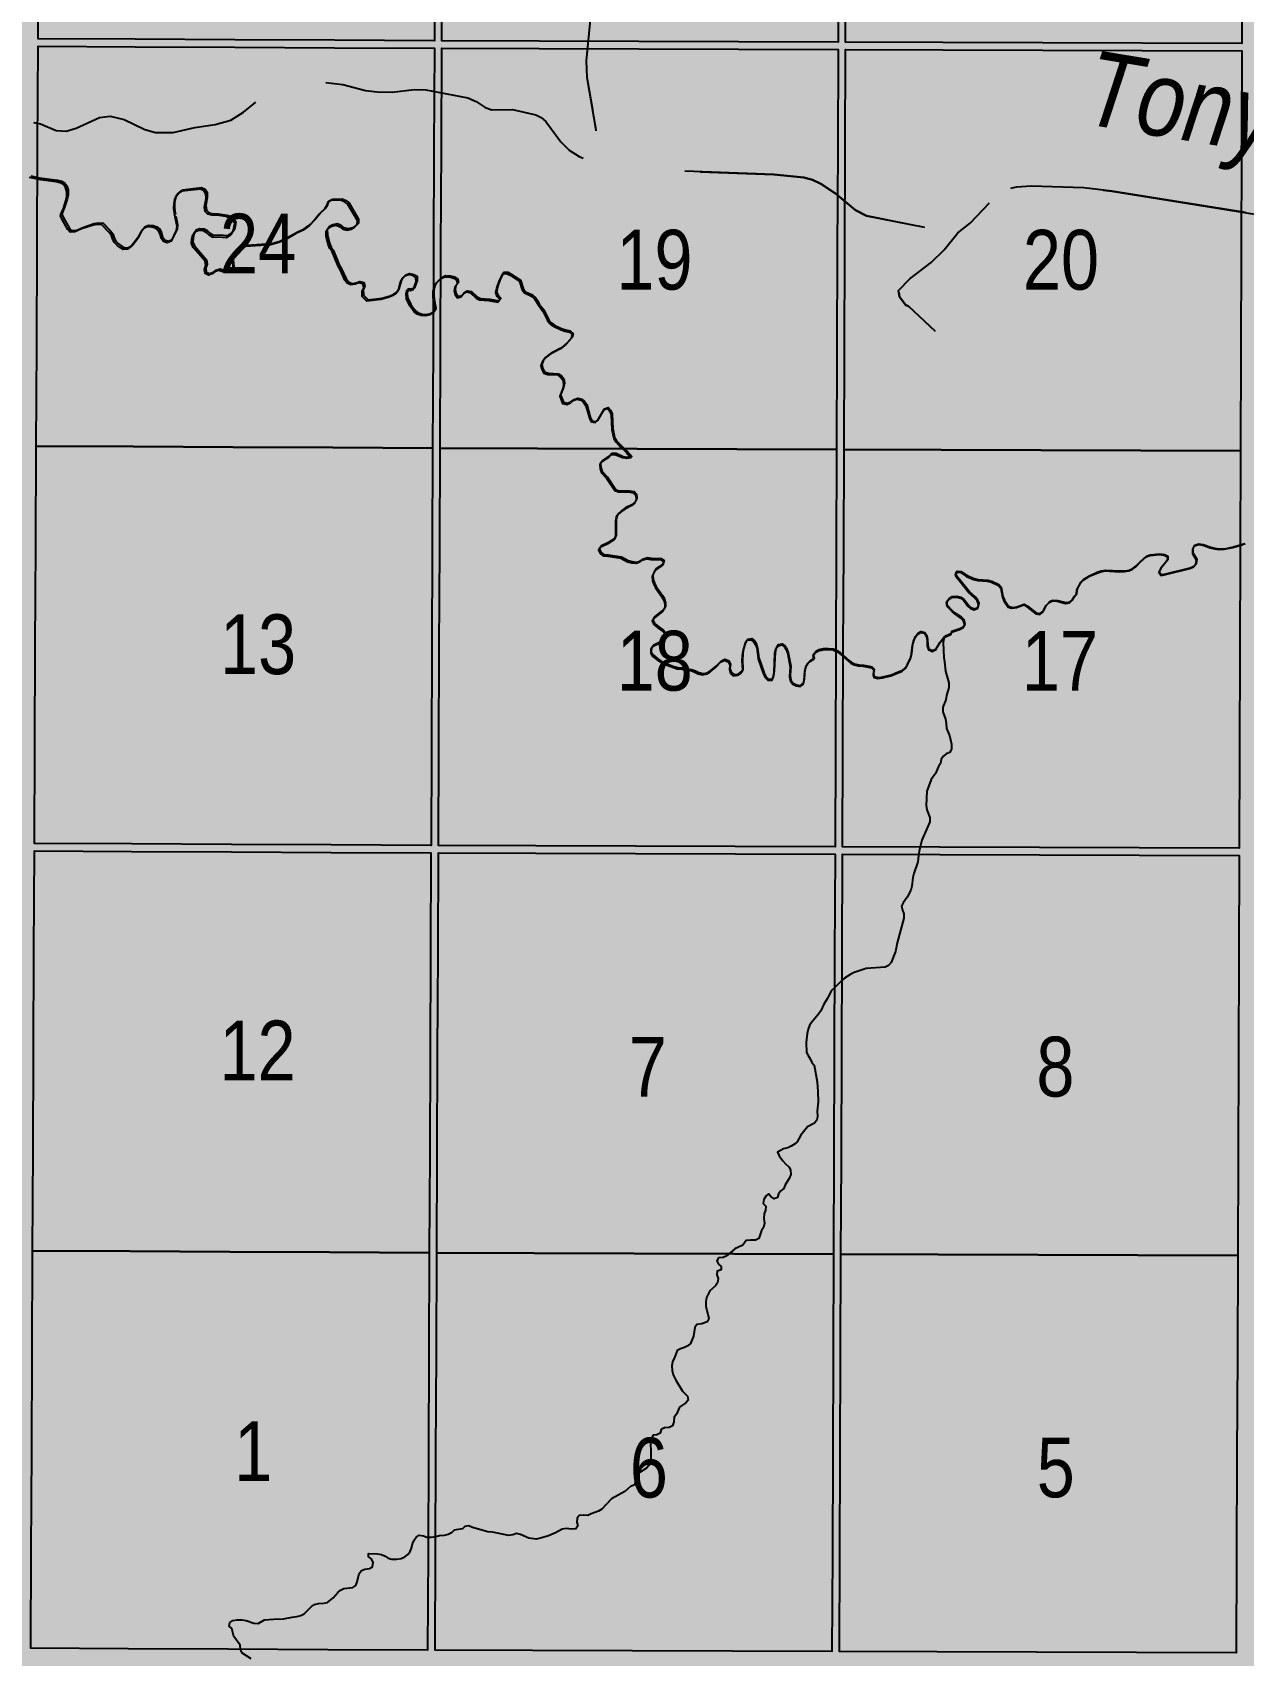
# Model space of a CAD drawing. Extents: x 403018 to 417191, y 6033193 to 6042673.
# Drawn here: x 414034.3 to 414196.4, y 6036619.9 to 6036837.3 of the extents above; entities that cross this region are included whole.
import ezdxf

# ---------------------------------------------------------------- set-up
doc = ezdxf.new("R2010")
doc.units = 0
doc.header["$LTSCALE"] = 5
doc.linetypes.add('DASHED2', pattern=[9.525, 6.35, -3.175])
for name, color, linetype in [('L-TITLEDB-T', 4, 'Continuous'), ('Quarters', 8, 'Continuous'), ('RoadSeg', 57, 'DASHED2'), ('T-WATER', 160, 'Continuous')]:
    doc.layers.add(name, color=color, linetype=linetype)
doc.layers.add('ROUTE-MAP-BACKGROUND-H', color=7, linetype='Continuous', true_color=0xf0ebff)
doc.styles.add('120', font='ARIALN.TTF', dxfattribs={"height": 13})
doc.styles.add('80L', font='ARIALN.TTF', dxfattribs={"height": 10})

msp = doc.modelspace()

# ---------------------------------------------------------------- hatches: boundary and pattern name
at = {"layer": 'ROUTE-MAP-BACKGROUND-H'}
h = msp.add_hatch(color=256, dxfattribs=at)
h.dxf.hatch_style = 1
h.paths.add_polyline_path([(412923.423, 6037807.465), (416092.9, 6037807.465), (416092.9, 6035965.758), (412923.423, 6035965.758)])

# ---------------------------------------------------------------- linework, layer by layer
at = {"layer": 'Quarters'}
for points in [[(414088.11, 6036849.239), (414088.055, 6036836.187), (414074.71, 6036836.255), (414061.365, 6036836.324), (414048.02, 6036836.392), (414035.01, 6036836.459), (414035.069, 6036849.511), (414035.13, 6036862.898), (414035.165, 6036870.731), (414035.19, 6036876.285), (414035.251, 6036889.672), (414048.256, 6036889.605), (414061.597, 6036889.537), (414074.937, 6036889.468), (414088.277, 6036889.4), (414088.221, 6036876.013), (414088.165, 6036862.626), (414088.11, 6036849.239)], [(414102.068, 6036836.142), (414089.059, 6036836.184), (414089.114, 6036849.235), (414089.17, 6036862.622), (414089.226, 6036876.009), (414089.282, 6036889.396), (414102.286, 6036889.354), (414115.625, 6036889.311), (414128.964, 6036889.268), (414142.303, 6036889.225), (414142.252, 6036875.838), (414142.201, 6036862.451), (414142.15, 6036849.065), (414142.1, 6036836.013), (414128.756, 6036836.056), (414115.412, 6036836.099), (414102.068, 6036836.142)], [(414156.113, 6036835.968), (414143.104, 6036836.01), (414143.154, 6036849.061), (414143.205, 6036862.448), (414143.256, 6036875.835), (414143.307, 6036889.222), (414156.312, 6036889.18), (414169.651, 6036889.137), (414182.99, 6036889.094), (414196.329, 6036889.051), (414196.283, 6036875.664), (414196.236, 6036862.277), (414196.19, 6036848.89), (414196.145, 6036835.839), (414182.801, 6036835.882), (414169.457, 6036835.925), (414156.113, 6036835.968)], [(414087.883, 6036795.022), (414087.827, 6036781.635), (414074.478, 6036781.703), (414061.128, 6036781.772), (414047.778, 6036781.84), (414034.763, 6036781.907), (414034.823, 6036795.294), (414034.884, 6036808.681), (414034.945, 6036822.068), (414035.005, 6036835.455), (414048.015, 6036835.388), (414061.361, 6036835.32), (414074.706, 6036835.251), (414088.051, 6036835.183), (414087.995, 6036821.796), (414087.939, 6036808.409), (414087.883, 6036795.022)], [(414101.846, 6036781.59), (414088.832, 6036781.632), (414088.888, 6036795.019), (414088.943, 6036808.405), (414088.999, 6036821.792), (414089.055, 6036835.179), (414102.064, 6036835.137), (414115.408, 6036835.095), (414128.752, 6036835.052), (414142.096, 6036835.009), (414142.045, 6036821.622), (414141.994, 6036808.235), (414141.943, 6036794.848), (414141.892, 6036781.461), (414128.543, 6036781.504), (414115.194, 6036781.547), (414101.846, 6036781.59)], [(414155.91, 6036781.416), (414142.896, 6036781.458), (414142.947, 6036794.845), (414142.998, 6036808.232), (414143.049, 6036821.619), (414143.1, 6036835.005), (414156.109, 6036834.963), (414169.453, 6036834.92), (414182.797, 6036834.878), (414196.141, 6036834.835), (414196.095, 6036821.448), (414196.049, 6036808.061), (414196.002, 6036794.675), (414195.956, 6036781.288), (414182.607, 6036781.331), (414169.259, 6036781.374), (414155.91, 6036781.416)], [(414087.66, 6036741.474), (414087.605, 6036728.422), (414074.251, 6036728.491), (414060.896, 6036728.559), (414047.541, 6036728.627), (414034.522, 6036728.694), (414034.581, 6036741.746), (414034.641, 6036755.133), (414034.702, 6036768.52), (414034.763, 6036781.907), (414047.778, 6036781.84), (414061.128, 6036781.772), (414074.478, 6036781.703), (414087.827, 6036781.635), (414087.772, 6036768.248), (414087.716, 6036754.861), (414087.66, 6036741.474)], [(414101.628, 6036728.377), (414088.61, 6036728.419), (414088.664, 6036741.471), (414088.72, 6036754.858), (414088.776, 6036768.245), (414088.832, 6036781.632), (414101.846, 6036781.59), (414115.194, 6036781.547), (414128.543, 6036781.504), (414141.892, 6036781.461), (414141.841, 6036768.075), (414141.789, 6036754.688), (414141.738, 6036741.301), (414141.688, 6036728.249), (414128.335, 6036728.292), (414114.982, 6036728.335), (414101.628, 6036728.377)], [(414155.711, 6036728.204), (414142.693, 6036728.246), (414142.743, 6036741.298), (414142.794, 6036754.685), (414142.845, 6036768.072), (414142.896, 6036781.458), (414155.91, 6036781.416), (414169.259, 6036781.374), (414182.607, 6036781.331), (414195.956, 6036781.288), (414195.91, 6036767.901), (414195.863, 6036754.515), (414195.817, 6036741.128), (414195.772, 6036728.076), (414182.418, 6036728.119), (414169.065, 6036728.162), (414155.711, 6036728.204)], [(414087.434, 6036687.257), (414087.378, 6036673.87), (414074.018, 6036673.939), (414060.659, 6036674.007), (414047.299, 6036674.075), (414034.274, 6036674.141), (414034.335, 6036687.529), (414034.396, 6036700.915), (414034.456, 6036714.303), (414034.517, 6036727.689), (414047.537, 6036727.623), (414060.892, 6036727.555), (414074.246, 6036727.486), (414087.601, 6036727.418), (414087.545, 6036714.031), (414087.489, 6036700.644), (414087.434, 6036687.257)], [(414101.405, 6036673.826), (414088.382, 6036673.867), (414088.438, 6036687.254), (414088.494, 6036700.641), (414088.55, 6036714.028), (414088.605, 6036727.415), (414101.624, 6036727.373), (414114.978, 6036727.33), (414128.331, 6036727.288), (414141.685, 6036727.245), (414141.634, 6036713.858), (414141.582, 6036700.471), (414141.531, 6036687.085), (414141.48, 6036673.698), (414128.122, 6036673.74), (414114.764, 6036673.783), (414101.405, 6036673.826)], [(414155.508, 6036673.653), (414142.485, 6036673.695), (414142.533, 6036686.251), (414142.536, 6036687.082), (414142.587, 6036700.468), (414142.638, 6036713.855), (414142.689, 6036727.242), (414155.708, 6036727.2), (414169.061, 6036727.157), (414182.415, 6036727.115), (414195.768, 6036727.072), (414195.722, 6036713.685), (414195.676, 6036700.299), (414195.629, 6036686.912), (414195.583, 6036673.525), (414182.225, 6036673.568), (414168.866, 6036673.611), (414155.508, 6036673.653)], [(414087.209, 6036633.707), (414087.154, 6036620.652), (414073.79, 6036620.72), (414060.426, 6036620.789), (414047.062, 6036620.857), (414034.032, 6036620.923), (414034.092, 6036633.978), (414034.153, 6036647.367), (414034.214, 6036660.755), (414034.274, 6036674.141), (414047.299, 6036674.075), (414060.659, 6036674.007), (414074.018, 6036673.939), (414087.378, 6036673.87), (414087.322, 6036660.484), (414087.266, 6036647.097), (414087.209, 6036633.707)], [(414101.187, 6036620.607), (414088.159, 6036620.649), (414088.214, 6036633.704), (414088.27, 6036647.093), (414088.326, 6036660.48), (414088.382, 6036673.867), (414101.405, 6036673.826), (414114.764, 6036673.783), (414128.122, 6036673.74), (414141.48, 6036673.698), (414141.429, 6036660.311), (414141.378, 6036646.924), (414141.326, 6036633.535), (414141.276, 6036620.48), (414127.913, 6036620.522), (414114.55, 6036620.565), (414101.187, 6036620.607)], [(414155.308, 6036620.435), (414142.28, 6036620.477), (414142.331, 6036633.531), (414142.382, 6036646.921), (414142.433, 6036660.308), (414142.485, 6036673.695), (414155.508, 6036673.653), (414168.866, 6036673.611), (414182.225, 6036673.568), (414195.583, 6036673.525), (414195.537, 6036660.139), (414195.49, 6036646.752), (414195.443, 6036633.362), (414195.397, 6036620.307), (414182.034, 6036620.35), (414168.671, 6036620.392), (414155.308, 6036620.435)]]:
    msp.add_lwpolyline(points, close=True, dxfattribs=at)
at = {"layer": 'RoadSeg', "flags": 128}
for points in [[(413907.19, 6036844.87), (413909.621, 6036842.705), (413912.052, 6036840.008), (413913.35, 6036840.541), (413914.05, 6036840.641), (413916.581, 6036839.908), (413919.178, 6036840.041), (413920.01, 6036839.908), (413920.743, 6036839.575), (413922.574, 6036837.71), (413924.139, 6036836.678), (413933.23, 6036833.181), (413935.162, 6036831.949), (413936.893, 6036831.183), (413939.158, 6036830.617), (413943.187, 6036830.584), (413949.514, 6036830.184), (413952.778, 6036829.785), (413955.741, 6036828.386), (413958.006, 6036827.82), (413961.202, 6036825.622), (413964.732, 6036824.757), (413966.231, 6036824.69), (413967.296, 6036825.123), (413969.328, 6036826.355), (413970.493, 6036826.588), (413975.921, 6036826.288), (413978.618, 6036826.421), (413980.417, 6036827.187), (413983.68, 6036829.185), (413985.911, 6036831.916), (413988.475, 6036835.612), (413989.84, 6036836.744), (413990.906, 6036837.277), (413994.336, 6036838.376), (413996.068, 6036838.543), (413997.4, 6036838.376), (413999.064, 6036837.91), (414006.49, 6036835.146), (414010.786, 6036834.414), (414012.251, 6036833.947), (414013.55, 6036832.648), (414014.649, 6036830.384), (414015.914, 6036828.519), (414016.947, 6036827.654), (414020.11, 6036825.822), (414021.709, 6036825.089), (414022.474, 6036824.923), (414023.906, 6036824.856), (414032.997, 6036825.489), (414035.328, 6036825.056), (414037.426, 6036824.157), (414038.791, 6036824.09), (414040.09, 6036824.49), (414043.254, 6036825.922), (414044.652, 6036826.089), (414046.517, 6036825.655), (414049.281, 6036824.323), (414050.746, 6036823.891), (414053.11, 6036823.924), (414056.007, 6036824.59), (414058.705, 6036824.989), (414060.803, 6036825.556), (414062.501, 6036826.621), (414064.965, 6036828.619), (414067.696, 6036830.084), (414069.66, 6036830.584), (414072.691, 6036830.684), (414075.821, 6036830.351), (414078.851, 6036829.518), (414080.383, 6036829.352), (414082.414, 6036829.319), (414085.411, 6036829.651), (414086.91, 6036829.618), (414092.538, 6036828.552), (414093.67, 6036828.053), (414094.869, 6036827.254), (414095.734, 6036826.954), (414098.498, 6036826.987), (414101.629, 6036826.288), (414102.361, 6036825.922), (414102.961, 6036825.389), (414104.992, 6036822.658), (414106.091, 6036821.526), (414107.423, 6036820.694), (414110.353, 6036819.562), (414111.385, 6036819.295), (414113.583, 6036819.062), (414133.497, 6036818.263), (414137.526, 6036817.897), (414138.691, 6036817.564), (414139.79, 6036817.031), (414141.755, 6036815.732), (414144.419, 6036813.501), (414145.917, 6036812.735), (414156.707, 6036810.604), (414158.105, 6036810.471), (414156.307, 6036808.206), (414154.542, 6036806.508), (414151.712, 6036804.31), (414150.18, 6036802.745), (414150.313, 6036801.913), (414151.179, 6036800.78), (414151.512, 6036800.647), (414155.075, 6036797.317), (414151.512, 6036800.647), (414151.179, 6036800.78), (414150.313, 6036801.913), (414150.18, 6036802.745), (414151.712, 6036804.31), (414154.542, 6036806.508), (414156.307, 6036808.206), (414158.105, 6036810.471), (414159.77, 6036811.769), (414162.9, 6036815.066), (414164.133, 6036815.932), (414165.032, 6036816.365), (414165.997, 6036816.598), (414167.929, 6036816.731), (414174.989, 6036816.498), (414178.718, 6036816.032), (414200.663, 6036812.536), (414202.461, 6036812.136), (414204.192, 6036811.536), (414206.79, 6036810.271), (414207.656, 6036810.005), (414208.788, 6036809.905), (414209.52, 6036809.838), (414213.949, 6036810.304), (414215.947, 6036810.138), (414238.591, 6036806.441), (414240.589, 6036805.542), (414244.552, 6036802.978), (414248.948, 6036800.98), (414251.745, 6036799.448), (414257.04, 6036796.318), (414259.637, 6036795.186), (414261.302, 6036794.82), (414264.699, 6036794.72), (414270.46, 6036795.119), (414272.524, 6036794.953), (414275.355, 6036794.42), (414282.814, 6036792.489), (414284.779, 6036792.189), (414286.81, 6036792.189), (414291.006, 6036792.755), (414294.003, 6036793.155), (414299.497, 6036793.421), (414301.961, 6036793.355), (414304.892, 6036792.922), (414308.788, 6036791.989), (414318.711, 6036789.125), (414323.906, 6036781.566), (414324.339, 6036780.534), (414325.538, 6036770.544), (414324.339, 6036780.534), (414323.906, 6036781.566), (414318.711, 6036789.125), (414308.788, 6036791.989), (414304.892, 6036792.922), (414301.961, 6036793.355), (414299.497, 6036793.421), (414294.003, 6036793.155), (414291.006, 6036792.755), (414289.94, 6036794.853), (414289.44, 6036796.218), (414289.107, 6036798.949), (414288.775, 6036799.848), (414285.744, 6036802.246), (414284.712, 6036803.444), (414284.479, 6036804.111), (414284.479, 6036804.843), (414285.411, 6036808.806), (414287.443, 6036816.465), (414287.542, 6036817.73), (414286.643, 6036821.06), (414286.344, 6036822.825), (414284.279, 6036843.837), (414283.813, 6036846.768), (414283.546, 6036847.3), (414283.014, 6036847.667), (414281.782, 6036847.9), (414274.922, 6036848.066), (414268.195, 6036847.933), (414265.831, 6036848.033), (414264.998, 6036848.2), (414264.332, 6036848.566), (414262.8, 6036848.832), (414260.136, 6036848.599), (414254.942, 6036848.499), (414234.262, 6036848.832), (414213.35, 6036848.899), (414234.262, 6036848.832), (414254.942, 6036848.499), (414260.136, 6036848.599), (414262.8, 6036848.832), (414264.332, 6036848.566), (414264.998, 6036848.2), (414265.831, 6036848.033), (414268.195, 6036847.933), (414274.922, 6036848.066), (414281.782, 6036847.9), (414283.014, 6036847.667), (414283.546, 6036847.3), (414283.813, 6036846.768), (414284.279, 6036843.837), (414286.344, 6036822.825), (414286.643, 6036821.06), (414287.542, 6036817.73), (414287.443, 6036816.465), (414285.411, 6036808.806), (414284.479, 6036804.843), (414284.479, 6036804.111), (414284.712, 6036803.444), (414285.744, 6036802.246), (414288.775, 6036799.848), (414289.107, 6036798.949), (414289.44, 6036796.218), (414289.94, 6036794.853), (414291.006, 6036792.755), (414286.81, 6036792.189), (414284.779, 6036792.189), (414282.814, 6036792.489), (414275.355, 6036794.42), (414272.524, 6036794.953), (414270.46, 6036795.119), (414264.699, 6036794.72), (414261.302, 6036794.82), (414259.637, 6036795.186), (414257.04, 6036796.318), (414251.745, 6036799.448), (414248.948, 6036800.98), (414244.552, 6036802.978), (414240.589, 6036805.542), (414238.591, 6036806.441), (414215.947, 6036810.138), (414213.949, 6036810.304), (414209.52, 6036809.838), (414208.788, 6036809.905), (414208.688, 6036809.039), (414208.788, 6036809.905), (414207.656, 6036810.005), (414206.79, 6036810.271), (414204.192, 6036811.536), (414202.461, 6036812.136), (414200.663, 6036812.536), (414178.718, 6036816.032), (414174.989, 6036816.498), (414167.929, 6036816.731), (414165.997, 6036816.598), (414165.032, 6036816.365), (414164.133, 6036815.932), (414162.9, 6036815.066), (414159.77, 6036811.769), (414158.105, 6036810.471), (414156.707, 6036810.604), (414145.917, 6036812.735), (414144.419, 6036813.501), (414141.755, 6036815.732), (414139.79, 6036817.031), (414138.691, 6036817.564), (414137.526, 6036817.897), (414133.497, 6036818.263), (414113.583, 6036819.062), (414111.385, 6036819.295), (414110.353, 6036819.562), (414109.72, 6036824.223), (414108.488, 6036831.283), (414108.422, 6036833.514), (414109.154, 6036840.807), (414110.02, 6036843.937), (414110.353, 6036846.568), (414110.286, 6036848.366), (414109.92, 6036849.531), (414108.721, 6036850.93), (414107.156, 6036851.929), (414105.225, 6036852.496), (414100.33, 6036853.228), (414098.598, 6036853.894), (414097.732, 6036854.76), (414094.369, 6036860.088), (414089.507, 6036867.114), (414089.274, 6036867.78), (414089.208, 6036868.513), (414089.507, 6036869.345), (414095.868, 6036882.832), (414097.133, 6036882.132), (414098.299, 6036880.833), (414103.993, 6036873.574), (414098.299, 6036880.833), (414097.133, 6036882.132), (414095.868, 6036882.832), (414098.598, 6036888.559), (414099.264, 6036889.558), (414099.864, 6036890.091), (414103.094, 6036892.156), (414103.693, 6036893.221), (414104.359, 6036896.984), (414105.325, 6036904.743), (414107.29, 6036917.73), (414108.721, 6036928.719), (414108.788, 6036929.285), (414109.354, 6036933.714), (414110.453, 6036949.398), (414110.653, 6036957.224), (414110.486, 6036958.855), (414110.12, 6036959.954), (414108.821, 6036962.085), (414108.555, 6036962.851), (414108.255, 6036965.549), (414108.555, 6036970.777), (414109.054, 6036992.122), (414108.888, 6037004.077), (414108.888, 6037040.274), (414109.088, 6037066.015), (414109.221, 6037067.28), (414109.854, 6037069.878), (414109.787, 6037071.143), (414110.187, 6037071.31), (414110.719, 6037072.409), (414112.917, 6037074.739), (414116.514, 6037076.671), (414117.246, 6037076.671), (414117.612, 6037076.405)], [(414073.508, 6036830.597), (414075.821, 6036830.351), (414078.851, 6036829.518), (414080.383, 6036829.352), (414082.414, 6036829.319), (414085.411, 6036829.651), (414086.91, 6036829.618), (414092.538, 6036828.552), (414093.67, 6036828.053), (414094.869, 6036827.254), (414095.734, 6036826.954), (414098.498, 6036826.987), (414101.629, 6036826.288), (414102.361, 6036825.922), (414102.961, 6036825.389), (414104.992, 6036822.658), (414106.091, 6036821.526), (414107.423, 6036820.694), (414110.353, 6036819.562), (414109.72, 6036824.223), (414108.488, 6036831.283), (414108.422, 6036833.514), (414109.154, 6036840.807), (414110.02, 6036843.937), (414110.353, 6036846.568), (414110.286, 6036848.366), (414109.92, 6036849.531), (414108.721, 6036850.93), (414107.156, 6036851.929), (414105.225, 6036852.496), (414100.33, 6036853.228), (414098.598, 6036853.894), (414097.732, 6036854.76), (414094.369, 6036860.088), (414089.507, 6036867.114), (414089.274, 6036867.78), (414089.208, 6036868.513), (414089.507, 6036869.345), (414095.868, 6036882.832), (414098.598, 6036888.559), (414099.264, 6036889.558), (414099.864, 6036890.091), (414103.094, 6036892.156), (414103.693, 6036893.221), (414104.359, 6036896.984), (414105.325, 6036904.743), (414107.29, 6036917.73), (414108.721, 6036928.719), (414108.788, 6036929.285), (414109.354, 6036933.714), (414110.453, 6036949.398), (414110.653, 6036957.224), (414110.486, 6036958.855), (414110.12, 6036959.954), (414108.821, 6036962.085), (414108.555, 6036962.851), (414108.255, 6036965.549), (414108.555, 6036970.777), (414109.054, 6036992.122), (414108.888, 6037004.077), (414108.888, 6037008.284)]]:
    msp.add_lwpolyline(points, dxfattribs=at)
at = {"layer": 'T-WATER', "linetype": 'Continuous', "flags": 128}
for points in [[(414055.778, 6036808.525), (414055.565, 6036809.018), (414055.603, 6036809.648), (414055.728, 6036810.2), (414055.998, 6036810.617), (414056.473, 6036810.82), (414057.088, 6036810.778), (414057.546, 6036810.519), (414057.891, 6036810.166), (414058.33, 6036809.899), (414059.134, 6036809.936), (414060.223, 6036809.862), (414060.843, 6036810.252), (414061.095, 6036810.634), (414061.146, 6036810.712), (414061.338, 6036811.737), (414061.1, 6036812.057), (414061.041, 6036812.135), (414060.678, 6036812.453), (414060.153, 6036812.639), (414058.94, 6036812.814), (414058.29, 6036812.83), (414057.748, 6036812.96), (414057.388, 6036813.306), (414057.289, 6036813.913), (414057.489, 6036815.054), (414057.457, 6036815.701), (414057.198, 6036816.135), (414056.717, 6036816.328), (414054.244, 6036816.05), (414053.817, 6036815.771), (414053.492, 6036815.404), (414053.283, 6036814.949), (414053.16, 6036814.387), (414053.136, 6036813.742), (414053.204, 6036813.115), (414053.566, 6036811.345), (414053.499, 6036810.76), (414052.807, 6036809.355), (414052.304, 6036809.151), (414051.787, 6036809.307), (414051.511, 6036809.713), (414051.352, 6036810.275), (414051.142, 6036810.769), (414050.753, 6036811.075), (414050.244, 6036811.249), (414049.624, 6036811.268), (414049.157, 6036811.058), (414048.831, 6036810.669), (414048.339, 6036809.736), (414047.421, 6036808.584), (414047.166, 6036808.407), (414047, 6036808.291), (414046.414, 6036808.258), (414046.141, 6036808.411), (414045.974, 6036808.505), (414045.597, 6036808.803), (414045.25, 6036809.156), (414045.015, 6036809.596), (414044.829, 6036810.101), (414044.536, 6036810.507), (414043.562, 6036811.562), (414042.929, 6036811.602), (414042.362, 6036811.485), (414040.82, 6036810.985), (414039.923, 6036810.582), (414039.318, 6036810.55), (414039.007, 6036810.903), (414038.221, 6036812.255), (414038.009, 6036812.746), (414038.175, 6036813.26), (414038.395, 6036813.708), (414038.714, 6036814.764), (414038.845, 6036815.334), (414038.843, 6036816), (414038.692, 6036816.525), (414038.42, 6036816.924), (414037.974, 6036817.168), (414037.424, 6036817.312), (414034.99, 6036817.619), (414034.747, 6036817.679), (414033.852, 6036817.901)], [(414087.768, 6036799.675), (414087.463, 6036799.471), (414086.882, 6036799.362), (414086.269, 6036799.403), (414085.767, 6036799.582), (414085.366, 6036799.894), (414084.779, 6036800.697), (414084.34, 6036801.614), (414084.284, 6036802.277), (414084.412, 6036802.811), (414084.845, 6036802.726), (414085.252, 6036802.936), (414085.613, 6036803.914), (414085.596, 6036804.476), (414085.174, 6036804.733), (414084.59, 6036804.834), (414084.089, 6036804.65), (414083.748, 6036804.325), (414083.499, 6036803.877), (414083.214, 6036802.783), (414082.934, 6036802.372), (414082.509, 6036802.078), (414082.014, 6036801.832), (414080.907, 6036801.541), (414079.038, 6036801.302), (414078.409, 6036801.925), (414078.403, 6036802.64), (414078.621, 6036803.124), (414078.479, 6036803.631), (414077.957, 6036803.765), (414077.434, 6036803.575), (414076.867, 6036803.502), (414076.399, 6036803.731), (414076.093, 6036804.12), (414075.438, 6036805.57), (414075.169, 6036805.994), (414074.376, 6036807.984), (414074.138, 6036808.295), (414074.072, 6036808.381), (414073.846, 6036808.888), (414073.594, 6036810.026), (414073.57, 6036810.691), (414073.857, 6036811.112), (414074.327, 6036811.371), (414074.922, 6036811.478), (414075.433, 6036811.286), (414075.814, 6036810.976), (414076.366, 6036810.813), (414076.923, 6036810.945), (414077.366, 6036811.226), (414077.739, 6036811.576), (414077.754, 6036812.12), (414076.431, 6036814.346), (414076.043, 6036814.636), (414075.537, 6036814.842), (414074.257, 6036814.802), (414073.797, 6036814.575), (414073.619, 6036814.084), (414073.368, 6036813.634), (414072.638, 6036812.951), (414072.004, 6036812.173), (414071.292, 6036811.42), (414070.486, 6036810.833), (414069.515, 6036810.366), (414068.165, 6036809.595), (414067.234, 6036809.157), (414066.132, 6036808.86), (414062.793, 6036808.632), (414062.221, 6036808.499), (414061.903, 6036808.346), (414061.764, 6036808.278), (414061.365, 6036807.97), (414061.085, 6036807.59), (414061.063, 6036807.561), (414060.968, 6036806.986), (414061.079, 6036806.065), (414061.117, 6036805.752), (414061.078, 6036805.683), (414060.864, 6036805.304), (414060.32, 6036805.17), (414059.722, 6036805.264), (414059.216, 6036805.43), (414058.706, 6036805.287), (414058.314, 6036804.997), (414057.809, 6036804.809), (414057.36, 6036805.02), (414057.293, 6036805.561), (414057.467, 6036806.081), (414057.388, 6036806.658), (414055.912, 6036808.37), (414055.778, 6036808.525)], [(414087.768, 6036799.675), (414087.873, 6036799.745), (414088.14, 6036800.173), (414087.932, 6036801.34), (414087.898, 6036801.99), (414087.893, 6036802.659), (414088.037, 6036803.198), (414088.264, 6036803.647), (414088.594, 6036804.024), (414088.787, 6036804.179), (414088.987, 6036804.34), (414089.425, 6036804.589), (414090.064, 6036804.555), (414090.597, 6036804.391), (414090.997, 6036804.124), (414091.135, 6036803.64), (414090.809, 6036803.255), (414090.707, 6036802.713), (414090.848, 6036802.159), (414091.14, 6036801.778), (414091.576, 6036801.895), (414091.922, 6036802.276), (414092.368, 6036802.551), (414092.912, 6036802.445), (414093.641, 6036801.739), (414094.113, 6036801.498), (414095.365, 6036801.399), (414096.535, 6036801.197), (414096.807, 6036801.573), (414096.471, 6036801.936), (414096.299, 6036802.468), (414096.436, 6036803.05), (414096.781, 6036804.107), (414097.247, 6036805.04), (414097.733, 6036805.03), (414098.221, 6036804.79), (414099.461, 6036803.971), (414099.798, 6036802.84), (414100.113, 6036802.425), (414101.073, 6036802.004), (414101.449, 6036801.646), (414101.744, 6036801.234), (414101.973, 6036800.772), (414102.565, 6036799.985), (414103.146, 6036798.839), (414103.281, 6036798.573), (414103.533, 6036798.306), (414103.636, 6036798.197), (414104.072, 6036797.916), (414105.025, 6036797.475), (414105.54, 6036797.297), (414106.126, 6036797.18), (414106.502, 6036796.848), (414106.368, 6036796.332), (414105.719, 6036795.558), (414104.959, 6036794.912), (414103.566, 6036794.206), (414103.158, 6036793.918), (414102.782, 6036793.554), (414102.504, 6036793.164), (414102.328, 6036792.667), (414102.471, 6036792.091), (414102.725, 6036791.665), (414103.248, 6036791.51), (414104.555, 6036791.442), (414104.956, 6036791.158), (414105.254, 6036790.763), (414105.35, 6036790.16), (414105.236, 6036789.6), (414104.836, 6036788.59), (414105.222, 6036787.634), (414105.775, 6036787.487), (414106.258, 6036787.696), (414106.648, 6036787.994), (414107.139, 6036788.174), (414107.702, 6036788.041), (414108.059, 6036787.698), (414108.341, 6036787.305), (414108.813, 6036785.64), (414109.025, 6036785.137), (414109.568, 6036785.048), (414109.947, 6036785.396), (414110.73, 6036786.744), (414111.187, 6036786.939), (414111.53, 6036786.558), (414111.735, 6036786.089), (414111.832, 6036784.095), (414112.076, 6036782.919), (414112.328, 6036782.458), (414113.025, 6036781.731), (414113.403, 6036781.394)], [(414113.403, 6036781.394), (414113.776, 6036781.061), (414114.363, 6036780.344), (414113.801, 6036780.227), (414113.221, 6036780.316), (414112.268, 6036780.748), (414111.708, 6036780.745), (414111.384, 6036780.378), (414110.512, 6036779.83), (414110.194, 6036779.455), (414110.237, 6036778.86), (414110.408, 6036778.327), (414111.095, 6036777.617), (414112.209, 6036775.955), (414112.706, 6036775.768), (414114.086, 6036775.774), (414114.682, 6036775.669), (414115.028, 6036775.304), (414115.07, 6036774.818), (414115.077, 6036774.735), (414115.069, 6036774.721), (414114.848, 6036774.284), (414114.48, 6036773.946), (414113.541, 6036773.457), (414113.112, 6036773.142), (414112.717, 6036772.816), (414112.408, 6036772.424), (414112.311, 6036771.86), (414112.316, 6036769.872), (414112.128, 6036769.377), (414111.268, 6036768.84), (414110.331, 6036768.381), (414110.037, 6036767.983), (414110.273, 6036767.485), (414110.655, 6036767.2), (414111.276, 6036767.178), (414113.023, 6036766.899), (414113.919, 6036766.413), (414114.451, 6036766.277), (414115.044, 6036766.218), (414115.06, 6036766.217), (414115.57, 6036766.389), (414115.959, 6036766.665), (414116.472, 6036766.819), (414117.049, 6036766.736), (414118.342, 6036766.714), (414118.725, 6036766.419), (414118.552, 6036765.909), (414117.718, 6036765.346), (414117.434, 6036764.956), (414117.23, 6036764.485), (414117.235, 6036763.883), (414117.431, 6036763.374), (414117.676, 6036762.917), (414118.521, 6036761.731), (414118.76, 6036761.296), (414118.922, 6036760.765), (414118.903, 6036760.219), (414118.621, 6036759.81), (414117.461, 6036758.878), (414117.198, 6036758.454), (414117.433, 6036758.018), (414118.179, 6036757.385), (414118.611, 6036757.136), (414118.929, 6036756.777), (414119.024, 6036756.204), (414118.778, 6036755.783), (414117.349, 6036755.088), (414117.022, 6036754.727), (414117.021, 6036754.599), (414117.019, 6036754.155), (414117.316, 6036753.73), (414117.909, 6036753.234), (414118.522, 6036752.817), (414120.048, 6036752.24), (414120.576, 6036752.08), (414121.193, 6036752.036), (414121.74, 6036751.899), (414122.393, 6036751.845), (414122.926, 6036751.645), (414123.37, 6036751.41), (414123.938, 6036751.295), (414124.548, 6036751.4), (414124.974, 6036751.677), (414125.75, 6036752.305), (414126.41, 6036753.007), (414126.885, 6036753.212), (414127.378, 6036753.014), (414127.609, 6036752.562), (414127.54, 6036751.967), (414127.706, 6036751.463)], [(414190.911, 6036768.628), (414191.919, 6036768.271), (414192.478, 6036768.132), (414193.089, 6036768.069), (414193.783, 6036768.083), (414194.949, 6036768.335), (414195.859, 6036768.585), (414196.042, 6036768.635), (414196.314, 6036768.754)], [(414196.314, 6036768.754), (414196.58, 6036768.884)], [(414156.291, 6036756.281), (414157.212, 6036756.729), (414157.271, 6036756.999), (414158.346, 6036757.338), (414158.772, 6036757.585), (414159.051, 6036757.982), (414158.904, 6036758.513), (414158.535, 6036758.867), (414157.722, 6036759.423), (414157.36, 6036759.735), (414156.69, 6036760.43), (414156.602, 6036760.962), (414156.896, 6036761.355), (414157.309, 6036761.64), (414157.941, 6036761.681), (414158.473, 6036761.561), (414158.868, 6036761.269), (414159.47, 6036760.486), (414159.82, 6036760.154), (414160.321, 6036759.992), (414160.782, 6036760.212), (414160.905, 6036760.741), (414160.71, 6036761.225), (414160.368, 6036761.593), (414159.606, 6036762.256), (414158.072, 6036764.194), (414157.812, 6036764.617), (414157.947, 6036765.031), (414158.5, 6036764.997), (414159.302, 6036764.465), (414160.233, 6036764.057), (414160.788, 6036763.929), (414162.062, 6036763.839), (414162.617, 6036763.698), (414163.549, 6036763.24), (414163.867, 6036762.88), (414164.099, 6036761.666), (414164.289, 6036761.164), (414164.855, 6036760.354), (414165.368, 6036760.185), (414165.959, 6036760.279), (414166.941, 6036760.638), (414167.362, 6036760.383), (414168.548, 6036759.463), (414169.092, 6036759.372), (414169.124, 6036759.398), (414169.483, 6036759.681), (414169.89, 6036760.419), (414169.897, 6036760.433), (414169.968, 6036760.58), (414170.334, 6036760.949), (414170.357, 6036760.971), (414170.782, 6036761.164), (414171.432, 6036761.139), (414172.518, 6036760.849), (414173.092, 6036760.939), (414173.442, 6036761.277), (414173.693, 6036761.701), (414173.999, 6036762.081), (414174.07, 6036762.677), (414174.549, 6036763.565), (414174.887, 6036763.946), (414175.76, 6036764.475), (414176.736, 6036764.906), (414177.257, 6036765.078), (414177.842, 6036765.182), (414179.752, 6036765.09), (414180.431, 6036765.102), (414181.02, 6036765.198), (414181.498, 6036765.41), (414181.885, 6036765.715), (414182.565, 6036766.414), (414183.326, 6036767.065), (414183.822, 6036767.27), (414185.113, 6036767.372), (414185.721, 6036767.288), (414186.177, 6036767.066), (414186.165, 6036766.598), (414185.248, 6036765.456), (414185.04, 6036764.993), (414185.331, 6036764.6), (414185.911, 6036764.691), (414189.182, 6036765.534), (414189.662, 6036765.756), (414190, 6036766.104), (414190.093, 6036766.63), (414189.582, 6036767.483), (414189.59, 6036768.083), (414189.814, 6036768.541), (414190.327, 6036768.72), (414190.911, 6036768.628)], [(414127.706, 6036751.463), (414128.055, 6036751.143), (414128.641, 6036751.224), (414129.062, 6036751.506), (414129.334, 6036751.895), (414129.272, 6036753.15), (414129.298, 6036753.828), (414129.376, 6036754.429), (414129.414, 6036754.571), (414129.656, 6036755.489), (414129.929, 6036755.912), (414130.468, 6036755.982), (414130.82, 6036755.656), (414131.096, 6036755.24), (414131.248, 6036754.706), (414131.267, 6036754.567), (414131.419, 6036753.405), (414132.115, 6036751.36), (414132.344, 6036750.899), (414132.698, 6036750.543), (414133.268, 6036750.56), (414133.447, 6036751.042), (414133.533, 6036751.644), (414133.642, 6036754.165), (414133.735, 6036754.562), (414133.777, 6036754.737), (414134.06, 6036755.17), (414134.544, 6036755.297), (414134.917, 6036755.003), (414135.178, 6036754.575), (414135.184, 6036754.558), (414135.362, 6036754.062), (414135.684, 6036752.293), (414135.603, 6036751.026), (414135.715, 6036750.418), (414136.017, 6036750.028), (414136.465, 6036749.793), (414137.022, 6036749.698), (414137.402, 6036749.996), (414137.542, 6036750.544), (414137.63, 6036751.801), (414137.793, 6036752.358), (414138.061, 6036752.788), (414138.411, 6036753.127), (414138.862, 6036753.352), (414138.756, 6036753.877), (414139.062, 6036754.269), (414139.518, 6036754.515), (414139.666, 6036754.548), (414140.084, 6036754.643), (414140.758, 6036754.672), (414141.395, 6036754.602), (414141.536, 6036754.544), (414141.724, 6036754.468), (414141.872, 6036754.407), (414142.291, 6036754.128), (414142.726, 6036753.754), (414143.793, 6036752.839), (414144.251, 6036752.614), (414144.795, 6036752.465), (414145.436, 6036752.441), (414146.546, 6036752.212), (414146.883, 6036751.881), (414146.788, 6036751.31), (414146.868, 6036750.913), (414147.431, 6036750.777), (414148.027, 6036750.859), (414149.167, 6036751.158), (414149.684, 6036751.346), (414150.666, 6036751.778), (414151.055, 6036752.108), (414151.326, 6036752.516), (414151.775, 6036753.479), (414151.915, 6036754.027), (414151.973, 6036754.521), (414152.056, 6036755.231), (414152.211, 6036755.792), (414152.414, 6036756.271), (414152.693, 6036756.689), (414153.117, 6036756.966), (414153.648, 6036756.834), (414153.926, 6036756.416), (414154.009, 6036755.822), (414154.028, 6036755.158), (414154.204, 6036754.639), (414154.462, 6036754.516), (414154.676, 6036754.414), (414154.944, 6036754.514), (414155.183, 6036754.604), (414155.681, 6036755.506), (414156.291, 6036756.281)], [(414156.291, 6036756.281), (414156.177, 6036755.635), (414156.206, 6036754.512), (414156.229, 6036753.614), (414156.354, 6036753.022), (414156.489, 6036751.786), (414156.918, 6036750.191), (414156.937, 6036749.589), (414156.614, 6036748.518), (414156.513, 6036747.944), (414156.133, 6036746.949), (414156.096, 6036746.318), (414156.47, 6036745.338), (414156.583, 6036744.758), (414156.601, 6036744.088), (414157.028, 6036743.154), (414157.264, 6036741.996), (414157.264, 6036741.35), (414157.039, 6036740.895), (414156.566, 6036740.686), (414156.217, 6036740.366), (414155.913, 6036739.983), (414155.822, 6036739.405), (414155.552, 6036739.009), (414155.121, 6036738.07), (414154.55, 6036737.245), (414153.99, 6036735.69), (414153.893, 6036733.767), (414153.983, 6036733.176), (414154.376, 6036732.189), (414154.365, 6036731.567), (414153.294, 6036729.113), (414153.05, 6036728.063), (414152.902, 6036727.425), (414152.856, 6036727.06), (414152.75, 6036726.224), (414152.236, 6036724.671), (414152.111, 6036724.145), (414151.968, 6036722.965), (414151.827, 6036722.432), (414151.358, 6036721.511), (414150.812, 6036720.739), (414150.593, 6036720.295), (414150.703, 6036719.755), (414150.9, 6036719.284), (414150.875, 6036718.671), (414149.995, 6036715.376), (414149.765, 6036714.216), (414149.187, 6036712.737), (414148.849, 6036712.359), (414148.388, 6036712.142), (414145.845, 6036711.925), (414144.267, 6036711.408), (414143.788, 6036711.205), (414142.946, 6036710.641), (414142.603, 6036710.319), (414141.596, 6036709.372), (414141.17, 6036708.972), (414140.741, 6036708.018), (414140.2, 6036707.173), (414139.768, 6036706.266), (414139.485, 6036705.829), (414138.54, 6036704.705), (414138.275, 6036704.299), (414138.084, 6036703.808), (414137.973, 6036703.259), (414137.839, 6036702.029), (414137.862, 6036700.691), (414138.09, 6036700.309), (414138.372, 6036699.835), (414138.567, 6036699.35), (414138.881, 6036698.991), (414139.278, 6036696.777), (414139.385, 6036695.465), (414139.408, 6036694.083), (414139.307, 6036692.862), (414139.34, 6036692.178), (414139.245, 6036691.619), (414138.932, 6036691.238), (414138.01, 6036690.744), (414137.107, 6036689.617), (414136.618, 6036688.754), (414136.247, 6036688.434), (414135.833, 6036688.14), (414135.35, 6036687.933), (414134.788, 6036687.813), (414133.99, 6036687.354), (414134.227, 6036686.875), (414134.716, 6036686.197), (414135.117, 6036685.722), (414135.497, 6036685.392)], [(414135.497, 6036685.392), (414135.737, 6036684.974), (414135.751, 6036684.346), (414135.565, 6036683.833), (414135.016, 6036682.977), (414134.826, 6036682.47), (414134.419, 6036682.18), (414134.132, 6036681.787), (414134, 6036681.273), (414133.525, 6036681.104), (414133.114, 6036681.406), (414132.773, 6036681.753), (414132.423, 6036681.443), (414132.174, 6036680.995), (414132.085, 6036680.456), (414132.402, 6036680.098), (414132.363, 6036679.57), (414132.184, 6036679.071), (414132.17, 6036678.471), (414132.242, 6036677.834), (414132.129, 6036677.28), (414131.865, 6036676.848), (414131.509, 6036675.804), (414131.029, 6036675.581), (414130.379, 6036675.581), (414129.792, 6036675.506), (414129.342, 6036674.896), (414128.276, 6036674.424), (414127.295, 6036673.546), (414127.199, 6036673.459), (414126.72, 6036673.252), (414126.096, 6036673.212), (414125.843, 6036672.784), (414126.103, 6036672.372), (414126.465, 6036672.034), (414126.436, 6036671.57), (414125.91, 6036671.415), (414125.854, 6036670.924), (414126.044, 6036670.445), (414125.952, 6036669.864), (414125.687, 6036669.438), (414124.914, 6036668.783), (414124.479, 6036667.895), (414124.388, 6036667.33), (414124.387, 6036666.722), (414124.787, 6036665.088), (414124.588, 6036664.619), (414123.848, 6036664.378), (414123.171, 6036664.287), (414122.932, 6036663.857), (414122.756, 6036662.686), (414122.337, 6036661.744), (414121.985, 6036661.418), (414121.541, 6036661.177), (414120.989, 6036661.027), (414120.539, 6036660.77), (414120.175, 6036659.738), (414119.938, 6036659.31), (414119.831, 6036658.717), (414119.873, 6036658.091), (414120.016, 6036657.516), (414120.355, 6036656.81), (414121.262, 6036655.361), (414121.929, 6036654.671), (414122.019, 6036654.139), (414121.711, 6036653.776), (414120.878, 6036653.207), (414120.45, 6036652.28), (414120.14, 6036651.86), (414120.106, 6036651.237), (414119.942, 6036650.722), (414119.502, 6036650.484), (414118.879, 6036650.418), (414118.43, 6036650.199), (414118.258, 6036649.706), (414117.813, 6036649.481), (414117.347, 6036649.456), (414117.102, 6036649.026), (414116.984, 6036648.466), (414117.046, 6036647.117), (414117.039, 6036646.782), (414117.022, 6036645.829), (414116.768, 6036645.399), (414116.432, 6036645.046), (414115.598, 6036644.511), (414115.312, 6036644.381), (414114.825, 6036642.785), (414114.671, 6036642.721), (414114.294, 6036642.566), (414113.557, 6036641.91), (414111.756, 6036640.932)], [(414111.756, 6036640.932), (414110.471, 6036639.528), (414110.017, 6036639.283), (414109.046, 6036638.919), (414108.598, 6036638.678), (414108.084, 6036638.738), (414107.452, 6036638.711), (414107.177, 6036638.327), (414107.119, 6036637.785), (414107.251, 6036637.293), (414106.972, 6036636.891), (414106.346, 6036636.881), (414105.728, 6036636.952), (414105.15, 6036636.868), (414104.266, 6036636.353), (414103.311, 6036635.951), (414102.271, 6036635.646), (414101.693, 6036635.537), (414100.697, 6036635.667), (414099.578, 6036636.126), (414099.058, 6036636.274), (414098.578, 6036636.085), (414098.036, 6036636.007), (414095.822, 6036636.447), (414095.218, 6036636.511), (414093.138, 6036637.093), (414092.66, 6036637.287), (414092.146, 6036637.24), (414091.82, 6036636.896), (414090.695, 6036636.713), (414090.361, 6036636.377), (414089.905, 6036636.165), (414089.369, 6036636.024), (414088.762, 6036635.972), (414088.248, 6036635.837), (414087.636, 6036635.763), (414087.243, 6036635.767)], [(414063.544, 6036619.483), (414062.304, 6036620.312), (414062.22, 6036620.489), (414062.091, 6036620.76), (414062.081, 6036621.335), (414061.222, 6036622.489), (414060.927, 6036623.548), (414060.571, 6036623.866), (414060.679, 6036624.362), (414061.098, 6036624.616), (414061.662, 6036624.731), (414062.308, 6036624.717), (414062.88, 6036624.618), (414063.898, 6036624.286), (414064.472, 6036624.207), (414065.302, 6036624.72), (414066.533, 6036624.828), (414067.863, 6036624.873), (414069.003, 6036625.096), (414069.64, 6036625.153), (414070.168, 6036625.293), (414070.626, 6036625.513), (414071.621, 6036626.498), (414072.029, 6036626.772), (414072.551, 6036626.915), (414073.203, 6036626.929), (414073.742, 6036627.046), (414074.488, 6036627.662), (414075.121, 6036628.375), (414075.487, 6036628.685), (414075.929, 6036628.911), (414077.14, 6036629.03), (414077.544, 6036629.324), (414077.734, 6036629.802), (414077.977, 6036630.938), (414078.287, 6036631.327), (414078.77, 6036631.507), (414079.366, 6036631.573), (414079.796, 6036631.804), (414079.854, 6036632.404), (414079.649, 6036632.875), (414079.261, 6036633.155), (414079.233, 6036633.589), (414080.433, 6036633.554), (414080.989, 6036633.448), (414081.477, 6036633.259), (414081.857, 6036632.971), (414082.381, 6036632.826), (414083.045, 6036632.84), (414083.631, 6036632.948), (414084.106, 6036633.167), (414084.512, 6036633.459), (414084.814, 6036633.855), (414085.011, 6036634.337), (414085.141, 6036634.903), (414085.346, 6036635.387), (414085.63, 6036635.796), (414086.038, 6036636.072), (414086.598, 6036635.982), (414087.06, 6036635.769), (414087.243, 6036635.767)]]:
    msp.add_lwpolyline(points, dxfattribs=at)
at = {"layer": 'T-WATER'}
for points in [[(414034.031, 6036818.12), (414035.169, 6036817.836), (414037.601, 6036817.528), (414038.151, 6036817.384), (414038.597, 6036817.139), (414038.868, 6036816.741), (414039.018, 6036816.215), (414039.02, 6036815.549), (414038.888, 6036814.98), (414038.568, 6036813.924), (414038.348, 6036813.477), (414038.182, 6036812.962), (414038.393, 6036812.472), (414039.177, 6036811.12), (414039.488, 6036810.767), (414040.093, 6036810.798)], [(414053.45, 6036812.922), (414053.37, 6036813.317), (414053.302, 6036813.944), (414053.327, 6036814.588), (414053.451, 6036815.15), (414053.66, 6036815.604), (414053.984, 6036815.971), (414054.412, 6036816.249), (414055.04, 6036816.319)], [(414055.04, 6036816.319), (414056.884, 6036816.525), (414057.364, 6036816.332), (414057.623, 6036815.898), (414057.654, 6036815.251), (414057.453, 6036814.11), (414057.552, 6036813.504), (414057.911, 6036813.157), (414058.453, 6036813.027), (414059.103, 6036813.011), (414060.315, 6036812.835), (414060.84, 6036812.648), (414061.202, 6036812.33), (414061.498, 6036811.932), (414061.432, 6036811.579)], [(414071.522, 6036811.684), (414072.16, 6036812.357), (414072.794, 6036813.134), (414073.524, 6036813.816), (414073.775, 6036814.266), (414073.954, 6036814.756), (414074.415, 6036814.983), (414075.694, 6036815.021), (414076.199, 6036814.815), (414076.587, 6036814.524), (414077.907, 6036812.299), (414077.891, 6036811.755), (414077.518, 6036811.406), (414077.075, 6036811.125), (414076.519, 6036810.993), (414075.966, 6036811.157), (414075.586, 6036811.467), (414075.075, 6036811.66), (414074.481, 6036811.553), (414074.011, 6036811.295), (414073.723, 6036810.875), (414073.747, 6036810.209), (414073.997, 6036809.071), (414074.223, 6036808.565), (414074.526, 6036808.168), (414074.994, 6036806.992)], [(414040.093, 6036810.798), (414040.989, 6036811.2), (414042.532, 6036811.698), (414043.098, 6036811.815), (414043.73, 6036811.774), (414044.703, 6036810.718), (414044.995, 6036810.313), (414045.181, 6036809.808), (414045.415, 6036809.367), (414045.762, 6036809.015), (414046.139, 6036808.716), (414046.578, 6036808.469), (414047.163, 6036808.501), (414047.585, 6036808.793), (414048.504, 6036809.944), (414048.996, 6036810.877), (414049.322, 6036811.265), (414049.789, 6036811.474), (414050.409, 6036811.455), (414050.918, 6036811.281), (414051.306, 6036810.974), (414051.515, 6036810.48), (414051.674, 6036809.918), (414051.95, 6036809.512), (414052.466, 6036809.356), (414052.969, 6036809.559), (414053.662, 6036810.963), (414053.729, 6036811.547), (414053.503, 6036812.66)], [(414061.432, 6036811.579), (414061.305, 6036810.908), (414061.002, 6036810.448), (414060.382, 6036810.059), (414059.293, 6036810.134), (414058.49, 6036810.097), (414058.052, 6036810.365), (414057.707, 6036810.718), (414057.249, 6036810.977), (414056.634, 6036811.02), (414056.16, 6036810.817), (414055.89, 6036810.401), (414055.764, 6036809.85), (414055.725, 6036809.22), (414055.938, 6036808.727), (414057.545, 6036806.859), (414057.624, 6036806.283), (414057.449, 6036805.762), (414057.515, 6036805.222), (414057.964, 6036805.01), (414058.469, 6036805.197), (414058.861, 6036805.487), (414059.371, 6036805.63), (414059.877, 6036805.464), (414060.474, 6036805.368), (414061.018, 6036805.502), (414061.272, 6036805.95), (414061.124, 6036807.183), (414061.219, 6036807.758), (414061.521, 6036808.166), (414061.921, 6036808.474), (414062.377, 6036808.695), (414062.949, 6036808.827), (414066.287, 6036809.051), (414067.389, 6036809.347), (414068.32, 6036809.784), (414069.67, 6036810.554), (414070.641, 6036811.02), (414071.447, 6036811.605), (414071.522, 6036811.684)], [(414074.994, 6036806.992), (414075.317, 6036806.178), (414075.586, 6036805.754), (414075.887, 6036805.085)], [(414075.887, 6036805.085), (414076.239, 6036804.304), (414076.544, 6036803.915), (414076.844, 6036803.768)], [(414076.844, 6036803.768), (414077.012, 6036803.686), (414077.578, 6036803.758), (414078.101, 6036803.948), (414078.623, 6036803.813), (414078.765, 6036803.306), (414078.546, 6036802.823), (414078.55, 6036802.308)], [(414078.55, 6036802.308), (414078.551, 6036802.108), (414079.179, 6036801.485), (414081.047, 6036801.722), (414082.155, 6036802.012), (414082.649, 6036802.257), (414083.075, 6036802.551), (414083.355, 6036802.961), (414083.641, 6036804.054), (414083.89, 6036804.502), (414084.231, 6036804.826), (414084.732, 6036805.01), (414085.316, 6036804.908), (414085.738, 6036804.65), (414085.754, 6036804.089), (414085.392, 6036803.112), (414084.985, 6036802.902), (414084.552, 6036802.988), (414084.424, 6036802.454), (414084.48, 6036801.791), (414084.917, 6036800.874), (414085.503, 6036800.071), (414085.903, 6036799.759), (414086.405, 6036799.579)], [(414086.405, 6036799.579), (414087.018, 6036799.538), (414087.598, 6036799.646), (414088.008, 6036799.92), (414088.276, 6036800.347), (414088.069, 6036801.514), (414088.036, 6036802.163), (414088.032, 6036802.833), (414088.176, 6036803.37), (414088.403, 6036803.82), (414088.734, 6036804.196), (414089.127, 6036804.512), (414089.565, 6036804.76), (414090.203, 6036804.725), (414090.736, 6036804.561), (414091.136, 6036804.293), (414091.273, 6036803.809), (414090.946, 6036803.425), (414090.844, 6036802.884), (414090.984, 6036802.33), (414091.276, 6036801.948), (414091.712, 6036802.065), (414092.058, 6036802.445), (414092.504, 6036802.72), (414093.048, 6036802.614), (414093.776, 6036801.907), (414094.247, 6036801.666), (414095.499, 6036801.566), (414096.667, 6036801.363), (414096.94, 6036801.739), (414096.605, 6036802.102), (414096.433, 6036802.633), (414096.57, 6036803.215), (414096.917, 6036804.271), (414097.383, 6036805.204), (414097.869, 6036805.193), (414098.356, 6036804.952), (414099.594, 6036804.132), (414099.931, 6036803.002), (414100.245, 6036802.586), (414101.205, 6036802.165), (414101.58, 6036801.806), (414101.874, 6036801.395), (414102.102, 6036800.932), (414102.694, 6036800.145), (414103.273, 6036798.999), (414103.408, 6036798.733), (414103.573, 6036798.558)], [(414103.573, 6036798.558), (414103.659, 6036798.467), (414103.762, 6036798.358), (414104.198, 6036798.076), (414105.15, 6036797.634), (414105.665, 6036797.456), (414106.25, 6036797.338), (414106.625, 6036797.006), (414106.491, 6036796.49), (414105.842, 6036795.717), (414105.082, 6036795.072), (414103.688, 6036794.369), (414103.281, 6036794.081), (414102.904, 6036793.717), (414102.626, 6036793.328), (414102.449, 6036792.831), (414102.592, 6036792.256), (414102.846, 6036791.83), (414103.368, 6036791.673), (414104.675, 6036791.604), (414105.075, 6036791.32), (414105.372, 6036790.925), (414105.467, 6036790.322), (414105.354, 6036789.763), (414104.952, 6036788.754), (414105.337, 6036787.798)], [(414105.337, 6036787.798), (414105.89, 6036787.65), (414106.373, 6036787.859), (414106.763, 6036788.156), (414107.254, 6036788.335), (414107.816, 6036788.202), (414108.173, 6036787.859), (414108.454, 6036787.465)], [(414108.454, 6036787.465), (414108.925, 6036785.801), (414109.136, 6036785.298), (414109.679, 6036785.208), (414110.058, 6036785.556), (414110.842, 6036786.902), (414111.299, 6036787.097), (414111.641, 6036786.716), (414111.846, 6036786.247)], [(414111.846, 6036786.247), (414111.941, 6036784.254), (414112.184, 6036783.078), (414112.435, 6036782.618), (414113.131, 6036781.89), (414113.881, 6036781.219), (414114.467, 6036780.502), (414113.905, 6036780.386), (414113.326, 6036780.476), (414112.374, 6036780.908), (414111.814, 6036780.905), (414111.489, 6036780.539), (414110.618, 6036779.992), (414110.299, 6036779.618), (414110.342, 6036779.023), (414110.512, 6036778.49), (414111.198, 6036777.78), (414112.31, 6036776.117), (414112.807, 6036775.93), (414114.186, 6036775.934), (414114.782, 6036775.829), (414115.127, 6036775.464), (414115.175, 6036774.895), (414114.946, 6036774.444), (414114.579, 6036774.107), (414113.64, 6036773.62), (414113.211, 6036773.306), (414112.816, 6036772.98), (414112.506, 6036772.588), (414112.408, 6036772.024), (414112.411, 6036770.037), (414112.222, 6036769.543), (414111.362, 6036769.007), (414110.425, 6036768.549), (414110.131, 6036768.151), (414110.366, 6036767.653), (414110.748, 6036767.369), (414111.369, 6036767.346), (414113.115, 6036767.065), (414114.009, 6036766.578), (414114.541, 6036766.442), (414115.15, 6036766.381), (414115.659, 6036766.552), (414116.049, 6036766.828), (414116.563, 6036766.981), (414117.14, 6036766.898), (414118.432, 6036766.875), (414118.814, 6036766.58), (414118.642, 6036766.07)], [(414170.39, 6036761.061), (414170.412, 6036761.083), (414170.837, 6036761.275), (414171.488, 6036761.25), (414172.572, 6036760.959), (414173.147, 6036761.049), (414173.497, 6036761.386), (414173.748, 6036761.81), (414174.054, 6036762.189), (414174.126, 6036762.786), (414174.606, 6036763.673), (414174.944, 6036764.052), (414175.817, 6036764.58), (414176.794, 6036765.01), (414177.315, 6036765.182), (414177.899, 6036765.285), (414179.808, 6036765.192), (414180.488, 6036765.203), (414181.076, 6036765.299), (414181.555, 6036765.51), (414181.942, 6036765.814), (414182.622, 6036766.513), (414183.383, 6036767.163), (414183.88, 6036767.367), (414185.17, 6036767.468), (414185.777, 6036767.384), (414186.233, 6036767.161), (414186.22, 6036766.693), (414185.303, 6036765.553), (414185.095, 6036765.09), (414185.385, 6036764.697), (414185.966, 6036764.788), (414189.235, 6036765.626), (414189.716, 6036765.848), (414190.054, 6036766.195), (414190.147, 6036766.72), (414189.638, 6036767.574), (414189.646, 6036768.174), (414189.87, 6036768.631), (414190.383, 6036768.809), (414190.967, 6036768.717), (414191.974, 6036768.359), (414192.532, 6036768.22), (414193.143, 6036768.156), (414193.837, 6036768.169), (414195.003, 6036768.42), (414196.101, 6036768.722), (414196.368, 6036768.838)], [(414118.642, 6036766.07), (414117.806, 6036765.508), (414117.522, 6036765.118), (414117.317, 6036764.648), (414117.322, 6036764.046), (414117.517, 6036763.537), (414117.762, 6036763.081), (414118.191, 6036762.477)], [(414156.351, 6036756.41), (414156.375, 6036756.422), (414156.595, 6036756.528), (414157.273, 6036756.857), (414157.332, 6036757.127), (414158.406, 6036757.464), (414158.832, 6036757.711), (414159.111, 6036758.107), (414158.965, 6036758.639), (414158.597, 6036758.993), (414157.784, 6036759.549), (414157.423, 6036759.861), (414156.754, 6036760.556), (414156.667, 6036761.088), (414156.961, 6036761.481), (414157.374, 6036761.766), (414158.005, 6036761.806), (414158.537, 6036761.684), (414158.932, 6036761.393), (414159.532, 6036760.609), (414159.882, 6036760.277), (414160.382, 6036760.115), (414160.843, 6036760.334), (414160.966, 6036760.862), (414160.772, 6036761.347), (414160.43, 6036761.715), (414159.67, 6036762.378), (414158.138, 6036764.317), (414157.88, 6036764.74), (414158.015, 6036765.154), (414158.567, 6036765.119), (414159.368, 6036764.586), (414160.298, 6036764.178), (414160.852, 6036764.049), (414162.126, 6036763.957), (414162.68, 6036763.816), (414163.611, 6036763.357), (414163.929, 6036762.997), (414164.16, 6036761.785), (414164.351, 6036761.282), (414164.914, 6036760.472), (414165.426, 6036760.302), (414166.017, 6036760.396), (414166.999, 6036760.754), (414167.419, 6036760.498), (414168.604, 6036759.578), (414169.147, 6036759.487), (414169.538, 6036759.795), (414169.952, 6036760.546)], [(414118.191, 6036762.477), (414118.605, 6036761.894), (414118.843, 6036761.459), (414119.005, 6036760.928), (414118.985, 6036760.382), (414118.798, 6036760.112)], [(414118.798, 6036760.112), (414118.703, 6036759.974), (414117.543, 6036759.044), (414117.279, 6036758.62), (414117.514, 6036758.184), (414117.7, 6036758.025)], [(414117.7, 6036758.025), (414118.259, 6036757.551), (414118.69, 6036757.301), (414119.008, 6036756.942), (414119.102, 6036756.37), (414118.856, 6036755.948), (414117.427, 6036755.256), (414117.1, 6036754.895), (414117.096, 6036754.323), (414117.392, 6036753.898), (414117.985, 6036753.402)], [(414117.985, 6036753.402), (414118.598, 6036752.984), (414120.122, 6036752.406), (414120.65, 6036752.246), (414121.267, 6036752.201), (414121.812, 6036752.063), (414122.465, 6036752.009), (414122.998, 6036751.809), (414123.441, 6036751.573), (414124.009, 6036751.458), (414124.619, 6036751.562), (414125.045, 6036751.838), (414125.822, 6036752.465), (414126.481, 6036753.167), (414126.956, 6036753.371), (414127.449, 6036753.173), (414127.679, 6036752.72), (414127.61, 6036752.126), (414127.775, 6036751.622), (414128.124, 6036751.302), (414128.709, 6036751.382), (414129.131, 6036751.664), (414129.403, 6036752.052), (414129.343, 6036753.306), (414129.369, 6036753.984), (414129.448, 6036754.585), (414129.728, 6036755.645), (414130.002, 6036756.066), (414130.541, 6036756.136), (414130.892, 6036755.81), (414131.168, 6036755.394), (414131.319, 6036754.86), (414131.488, 6036753.559), (414132.182, 6036751.514), (414132.41, 6036751.054)], [(414146.264, 6036752.423), (414146.607, 6036752.352), (414146.944, 6036752.021), (414146.848, 6036751.45), (414146.928, 6036751.053), (414147.49, 6036750.918), (414148.086, 6036750.998), (414149.226, 6036751.297), (414149.743, 6036751.484), (414150.724, 6036751.914), (414151.114, 6036752.244), (414151.385, 6036752.652), (414151.835, 6036753.614), (414151.975, 6036754.161), (414152.118, 6036755.365), (414152.273, 6036755.925), (414152.476, 6036756.404), (414152.756, 6036756.821), (414153.18, 6036757.097), (414153.71, 6036756.965), (414153.988, 6036756.547), (414154.071, 6036755.953), (414154.088, 6036755.29), (414154.264, 6036754.77), (414154.735, 6036754.545), (414155.242, 6036754.735), (414155.741, 6036755.635), (414156.351, 6036756.41)], [(414132.41, 6036751.054), (414132.764, 6036750.697), (414133.334, 6036750.714), (414133.513, 6036751.196), (414133.6, 6036751.797), (414133.711, 6036754.317), (414133.846, 6036754.889), (414134.13, 6036755.321), (414134.614, 6036755.448), (414134.986, 6036755.154), (414135.246, 6036754.725), (414135.43, 6036754.212), (414135.75, 6036752.444), (414135.668, 6036751.177), (414135.779, 6036750.569), (414136.081, 6036750.18), (414136.528, 6036749.945), (414137.086, 6036749.849), (414137.465, 6036750.146), (414137.605, 6036750.694), (414137.695, 6036751.951), (414137.858, 6036752.507), (414138.126, 6036752.936), (414138.477, 6036753.275), (414138.928, 6036753.5), (414138.822, 6036754.024), (414139.128, 6036754.416), (414139.584, 6036754.661), (414140.151, 6036754.789), (414140.824, 6036754.817), (414141.461, 6036754.746), (414141.938, 6036754.551), (414142.356, 6036754.271), (414143.599, 6036753.202)], [(414143.599, 6036753.202), (414143.856, 6036752.982), (414144.313, 6036752.757), (414144.858, 6036752.607), (414145.498, 6036752.582), (414146.264, 6036752.423)]]:
    msp.add_lwpolyline(points, dxfattribs=at)

# ---------------------------------------------------------------- texts
at = {"layer": 'L-TITLEDB-T', "insert": (414175.522, 6036835.121), "char_height": 10, "attachment_point": 1, "rotation": 350.6569, "style": '80L', "bg_fill": 1, "box_fill_scale": 1.15, "bg_fill_color": 256, "bg_fill_true_color": 15789055, "bg_fill_transparency": 0}
msp.add_mtext_dynamic_manual_height_columns('\\pi0.76282;{\\fArial Narrow|b0|i1|c0|p34;Tony Main Rd.}', width=73.45607, gutter_width=50, heights=[0], dxfattribs=at)
at = {"layer": 'RoadSeg', "style": '120'}
for s, height, p in [('24', 8.0041, (414059.36, 6036805.026)), ('19', 8.0041, (414112.416, 6036802.869)), ('20', 8.0041, (414166.832, 6036802.86)), ('13', 8.0041, (414059.362, 6036751.369)), ('18', 8.0041, (414112.451, 6036749.168)), ('17', 8.0041, (414166.681, 6036749.149)), ('12', 8.0041, (414059.284, 6036696.97)), ('7', 8.004, (414114.075, 6036694.785)), ('8', 8.004, (414168.636, 6036694.804)), ('1', 8.004, (414061.264, 6036643.294)), ('6', 8.004, (414114.22, 6036641.103)), ('5', 8.004, (414168.684, 6036641.128))]:
    msp.add_text(s, height=height, dxfattribs=at).set_placement(p)
msp.add_text('62-22-5', height=39.983, rotation=359.95761, dxfattribs=at).set_placement((414180.823, 6036689.592))

doc.saveas('drawing.dxf')
